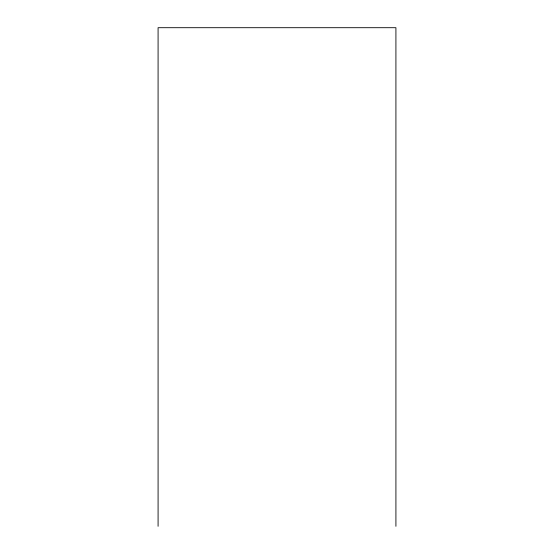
<?xml version="1.0" encoding="UTF-8"?>
<svg xmlns="http://www.w3.org/2000/svg" width="554" height="554" viewBox="0 0 554 554"><rect width="100%" height="100%" fill="white"/><g stroke="black" fill="none" stroke-linecap="round" stroke-linejoin="round"><path stroke-width="0.83" d="M395.916 526.3L395.916 27.7L158.084 27.7L158.084 526.3"/></g></svg>
